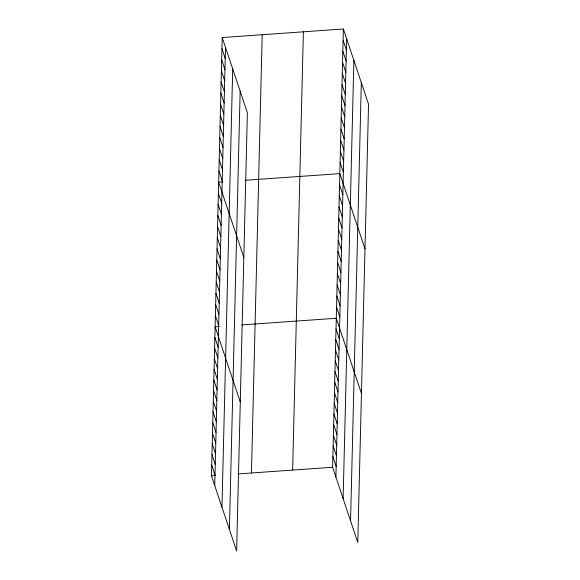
<?xml version="1.0" encoding="UTF-8"?>
<svg xmlns="http://www.w3.org/2000/svg" width="580" height="580" viewBox="0 0 580 580"><rect width="100%" height="100%" fill="white"/><g stroke="black" fill="none" stroke-linecap="round" stroke-linejoin="round"><path stroke-width="0.87" d="M222.213 37.526L247.377 112.73L236.625 551L211.461 475.796L222.213 37.526L343.375 29L368.539 104.204L357.787 542.474L332.623 467.27L343.375 29M214.738 485.598L225.489 47.328M221.959 507.181L232.71 68.911M229.405 529.417L240.156 91.147M251.444 472.983L262.196 34.713M292.639 470.083L303.391 31.813M335.907 477.072L346.659 38.802M343.128 498.655L353.88 60.385M350.567 520.891L361.318 82.621M222.829 181.866L218.66 182.156L243.825 257.361M245.318 180.278L339.829 173.63L364.994 248.835M219.283 326.496L215.115 326.786L240.28 401.991M241.773 324.909L336.284 318.26L361.442 393.458M211.461 475.796L215.622 475.506M238.119 473.925L332.623 467.27M343.106 40.129L346.383 49.931M342.831 51.25L346.115 61.052M342.562 62.379L345.839 72.181M342.287 73.5L345.564 83.302M342.012 84.629L345.296 94.431M341.743 95.751L345.02 105.553M341.468 106.879L344.745 116.681M341.192 118.001L344.476 127.803M340.924 129.13L344.201 138.932M340.649 140.251L343.925 150.053M340.373 151.38L343.657 161.182M340.105 162.501L343.382 172.303M339.554 184.752L342.838 194.561M339.286 195.881L342.562 205.682M339.01 207.002L342.294 216.811M338.735 218.131L342.019 227.933M338.466 229.252L341.743 239.061M338.191 240.381L341.475 250.183M337.923 251.51L341.2 261.312M337.647 262.631L340.924 272.433M337.371 273.76L340.656 283.562M337.103 284.882L340.38 294.683M336.828 296.01L340.105 305.812M336.552 307.132L339.837 316.934M336.023 328.904L339.3 338.705M335.762 339.546L339.039 349.349M335.501 350.189L338.778 359.992M335.24 360.832L338.517 370.635M334.979 371.476L338.256 381.277M334.718 382.118L337.995 391.921M221.937 48.655L225.221 58.457M334.457 392.762L337.734 402.571M221.669 59.776L224.946 69.578M334.196 403.404L337.473 413.214M221.393 70.905L224.67 80.707M333.935 414.055L337.212 423.857M221.118 82.026L224.402 91.828M333.674 424.698L336.951 434.5M220.85 93.155L224.126 102.957M333.413 435.341L336.69 445.143M220.574 104.277L223.851 114.086M333.145 445.984L336.429 455.786M220.298 115.406L223.583 125.207M332.884 456.627L336.168 466.429M220.03 126.527L223.307 136.336M219.755 137.656L223.032 147.458M219.479 148.777L222.763 158.587M219.211 159.906L222.488 169.708M218.936 171.035L222.22 180.837M218.392 193.285L221.669 203.087M218.116 204.406L221.4 214.208M217.848 215.535L221.125 225.337M217.573 226.657L220.85 236.459M217.297 237.786L220.581 247.588M217.029 248.907L220.306 258.709M216.753 260.036L220.03 269.838M216.478 271.157L219.762 280.959M216.21 282.286L219.487 292.088M215.934 293.407L219.211 303.217M215.658 304.536L218.943 314.338M215.39 315.658L218.667 325.467M214.854 337.43L218.138 347.231M214.593 348.072L217.87 357.875M214.332 358.715L217.609 368.517M214.071 369.358L217.348 379.161M213.81 380.001L217.087 389.811M213.549 390.652L216.826 400.454M213.288 401.295L216.565 411.097M213.027 411.938L216.304 421.74M212.766 422.581L216.043 432.383M212.505 433.224L215.782 443.026M212.244 443.867L215.521 453.669M211.983 454.51L215.26 464.312M211.722 465.153L214.999 474.955"/></g></svg>
